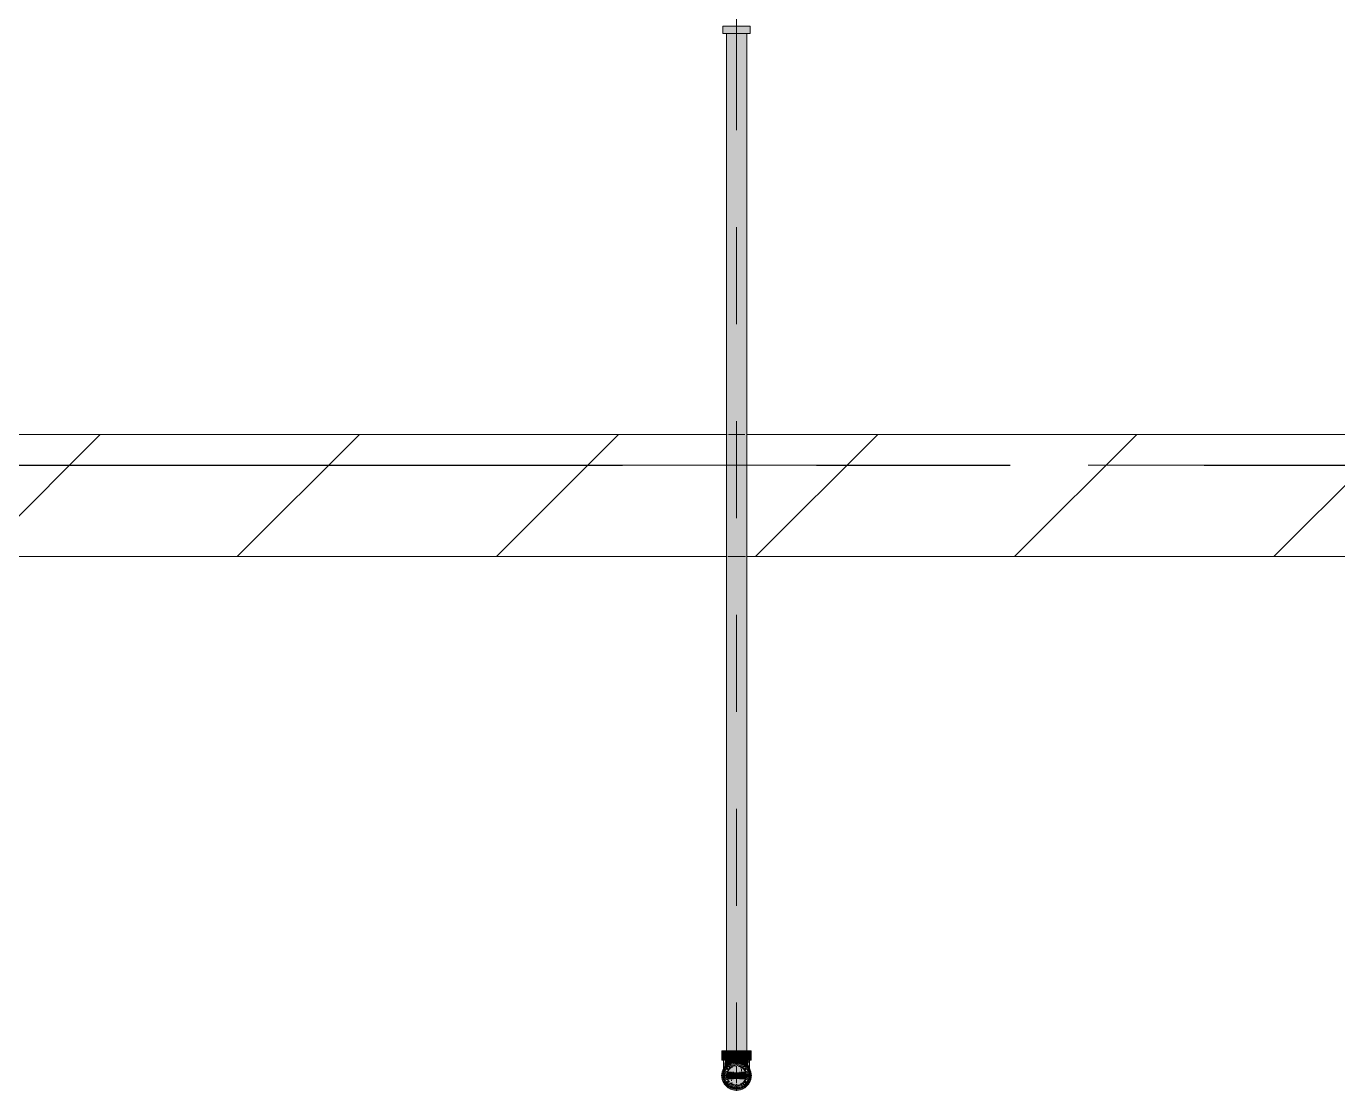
# Model space of a CAD drawing. Header units: millimetres. Extents: x -4000 to 187956, y -58990 to 162485.
# Drawn here: x 50587 to 52734, y 126425 to 128169 of the extents above; entities that cross this region are included whole.
import ezdxf

# ---------------------------------------------------------------- set-up
doc = ezdxf.new("R2010")
doc.units = ezdxf.units.MM
for name, pattern in [('Dash 1_16_', [317.5, 158.75, -158.75]), ('Grid Line', [2222.5, 1270, -317.5, 317.5, -317.5]), ('Grid Line 12_5mm', [2150, 1250, -300, 300, -300])]:
    doc.linetypes.add(name, pattern=pattern)
for name, color, linetype, lineweight in [('A-WALL', 113, 'Continuous', 13), ('A-WALL-PATT', 111, 'Continuous', 13), ('F-SPRN', 3, 'Continuous', 9), ('P-PIPE', 3, 'Continuous', 9), ('P-PIPE-CNTR', 3, 'Continuous', 9), ('S-GRID', 1, 'Continuous', 30)]:
    doc.layers.add(name, color=color, linetype=linetype, lineweight=lineweight)

# ---------------------------------------------------------------- blocks, each defined once
blk = doc.blocks.new('CMF2_NHAXUONG_A_rvt-1-FFS - TANG 1')
at = {"layer": 'A-WALL-PATT', "lineweight": 9}
h = blk.add_hatch(dxfattribs=at)
h.set_pattern_fill('FP_12', color=250, style=0, pattern_type=2)
h.set_pattern_definition([(45, (0, 0), (-212.13203, 212.13203), [])])
h.paths.add_polyline_path([(68581, 127300.1), (97082.8, 127300.1), (97082.8, 127500.1), (67049.8, 127500.1), (67049.8, 127300.1)])
h.paths.add_polyline_path([(43638.6, 127300.1), (63049.8, 127300.1), (63049.8, 127500.1), (43549.8, 127500.1), (43549.8, 127300.1)])
at = {"layer": 'A-WALL', "color": 50, "lineweight": 15}
for p, q in [((51733.5, 127500.1), (44174.1, 127500.1)), ((54233.5, 127500.1), (51766.5, 127500.1)), ((44174.1, 127300.1), (51733.3, 127300.1)), ((51766.7, 127300.1), (54233.3, 127300.1))]:
    blk.add_line(p, q, dxfattribs=at)
at = {"layer": 'A-WALL', "color": 35, "lineweight": 15}
for p, q in [((51733.5, 127500.1), (45765, 127500.1)), ((54233.5, 127500.1), (51766.5, 127500.1)), ((45765, 127300.1), (51733.3, 127300.1)), ((51766.7, 127300.1), (54233.3, 127300.1))]:
    blk.add_line(p, q, dxfattribs=at)
at = {"layer": 'A-WALL', "color": 14, "lineweight": 15}
for p, q in [((51737.1, 127500.1), (51735.5, 127500.1)), ((51763.4, 127500.1), (51738.2, 127500.1)), ((51735.5, 127300.1), (51764.5, 127300.1))]:
    blk.add_line(p, q, dxfattribs=at)
at = {"layer": 'A-WALL', "color": 15, "lineweight": 15}
for p, q in [((51737.1, 127500.1), (51735.5, 127500.1)), ((51763.4, 127500.1), (51738.2, 127500.1)), ((51735.5, 127300.1), (51764.5, 127300.1))]:
    blk.add_line(p, q, dxfattribs=at)
at = {"layer": 'S-GRID', "linetype": 'Grid Line 12_5mm', "lineweight": 9}
blk.add_line((-824.3, 127450), (183641.1, 127450), dxfattribs=at)
blk = doc.blocks.new('Sprinkler_Up - DN20-V259-FFS - TANG 1')
at = {"layer": 'F-SPRN', "transparency": 33554534}
for points in [[(-13.5, 0), (-3.9, 0.7), (-1.7, 2.9), (-1.2, 3.5), (-0.6, 4), (0.6, 4), (1.2, 3.5), (1.7, 2.9), (4.6, 0), (22.2, 0), (18, 13.1), (6.9, 21.2), (-6.9, 21.2), (-18.4, 11.9), (-22.2, 0)], [(0, -21.2), (6.9, -21.2), (18, -13.1), (22.2, 0), (3.9, -0.7), (1.7, -2.9), (1.2, -3.5), (0.6, -4), (-0.6, -4), (-1.2, -3.5), (-1.7, -2.9), (-4.6, 0), (-22.2, 0), (-18, -13.1), (-6.9, -21.2)], [(0, -16.7), (4.3, -16.1), (11.8, -11.8), (16.1, -4.3), (16.1, 4.3), (11.7, 11.9), (8.3, 14.4), (0, 16.7), (-4.3, 16.1), (-11.8, 11.8), (-16.1, 4.3), (-16.1, -4.3), (-11.8, -11.8), (-8.3, -14.4)], [(0, -15.6), (7.8, -13.5), (13.5, -7.8), (15.1, -4), (15.1, 4), (13.5, 7.8), (7.8, 13.5), (0, 15.6), (-9.9, 11.9), (-11, 11), (-15.1, 4), (-15.1, -4), (-11, -11), (-7.8, -13.5)], [(-10.9, -5.5), (-10.9, 5.4), (-14.5, 5.4), (-14.5, -5.5)], [(-7.7, -5.5), (-7.7, 5.4), (-10.9, 5.4), (-10.9, -5.5)], [(0, -5.5), (0, 5.4), (-7.7, 5.4), (-7.7, -5.5)], [(0, 0), (5.7, 0), (2.9, 4.9), (-2.9, 4.9), (-5.7, 0)], [(2.9, -4.9), (5.7, 0), (-5.7, 0), (-2.9, -4.9)], [(0, 0), (4.6, 0), (0, 4.6), (-4.6, 0)], [(0, -4.6), (4.6, 0), (-4.6, 0)], [(0, -2.6), (1.3, 0), (-1.8, 0)], [(-1.3, 0), (1.8, 0), (0, 2.6)], [(7.7, -5.5), (7.7, 5.4), (0, 5.4), (0, -5.5)], [(10.9, -5.5), (10.9, 5.4), (7.7, 5.4), (7.7, -5.5)], [(14.5, -5.5), (14.5, 5.4), (10.9, 5.4), (10.9, -5.5)]]:
    blk.add_hatch(color=1, dxfattribs=at).paths.add_polyline_path(points)
at = {"layer": 'F-SPRN', "color": 1}
for p, q in [((-11.5, 5.4), (-14.5, 5.4)), ((-14.5, 5.4), (-11.3, 5.4)), ((-14.5, 5.4), (-14.5, 3.7)), ((-14.5, 3.3), (-14.5, 0)), ((-11.5, 5.4), (-11.5, 4)), ((-10.9, 1.9), (-10.9, 3.6)), ((-10.8, 5.4), (-8, 5.4)), ((-8.1, 5.4), (-10.8, 5.4)), ((-8.1, 5.4), (-8.1, 2.8)), ((-8.1, 2.5), (-8.1, 0.7)), ((-7.7, 4.8), (-7.7, 2.7)), ((-7.7, 4.8), (-7.7, 2.7)), ((-7.7, 2.1), (-7.7, 0.5)), ((-7.7, 2.1), (-7.7, 0.5)), ((-6.7, 5.4), (-4.7, 5.4)), ((-5.8, 3.8), (-5.8, 2.2)), ((-2.1, 0), (-2.1, 0)), ((-2.1, 0), (-2.1, -0.1)), ((0, 2.1), (-0.1, 2.1)), ((2.1, 0), (2.1, 0.1)), ((2.1, 0), (2.1, 0)), ((4.7, 5.4), (6.5, 5.4)), ((7.7, 5.4), (10.8, 5.4)), ((7.7, 5.2), (7.7, 2.7)), ((7.7, 5.2), (7.7, 2.7)), ((7.7, 2.3), (7.7, 0.5)), ((7.7, 2.3), (7.7, 0.5)), ((10.8, 5.4), (8.1, 5.4)), ((8.1, 5.4), (8.1, 2.8)), ((8.1, 2.5), (8.1, 0.4)), ((10.9, 5.4), (14.5, 5.4)), ((10.9, 3.6), (10.9, 0.2)), ((14.5, 5.4), (11.5, 5.4)), ((11.5, 5.4), (11.5, 4)), ((11.5, 3), (11.5, 0.2)), ((14.5, 5.4), (14.5, -5.5)), ((-14.5, -1.3), (-14.5, -3.7)), ((-11.1, -5.5), (-14.5, -5.5)), ((-14.5, -5.5), (-11.5, -5.5)), ((-10.9, -2.6), (-10.9, -1.3)), ((-10.8, -5.5), (-8.1, -5.5)), ((-7.8, -5.5), (-10.8, -5.5)), ((-8.1, -4.2), (-8.1, -5.5)), ((-7.7, -2.7), (-7.7, -4)), ((-7.7, -2.7), (-7.7, -4)), ((-7, -5.5), (-5.8, -5.5)), ((-4.8, -5.5), (-7, -5.5)), ((-5.8, -2.3), (-5.8, -3.8)), ((-2.1, -0.3), (-2, -0.4)), ((-2, -0.4), (-2, -0.5)), ((-2, -0.5), (-2, -0.6)), ((-2, -0.6), (-2, -0.7)), ((-2, -0.7), (-1.9, -0.7)), ((-1.9, -0.7), (-1.9, -0.8)), ((-1.9, -0.8), (-1.9, -0.9)), ((-1.9, -0.9), (-1.8, -1)), ((-1.8, -1), (-1.8, -1.1)), ((-1.8, -1), (-1.8, -1)), ((-1.8, -1.1), (-1.7, -1.2)), ((-1.7, -1.2), (-1.6, -1.3)), ((-1.7, -1.2), (-1.7, -1.2)), ((-1.6, -1.3), (-1.6, -1.4)), ((-1.6, -1.4), (-1.5, -1.4)), ((-1.5, -1.4), (-1.4, -1.5)), ((-1.4, -1.5), (-1.3, -1.6)), ((-1.4, -1.5), (-1.4, -1.5)), ((-1.3, -1.6), (-1.3, -1.7)), ((-1.3, -1.7), (-1.2, -1.7)), ((-1.2, -1.7), (-1.1, -1.7)), ((-1.1, -1.7), (-1.1, -1.8)), ((-1.1, -1.8), (-1, -1.8)), ((-1, -1.8), (-0.9, -1.9)), ((-0.9, -1.9), (-0.8, -1.9)), ((-0.8, -1.9), (-0.7, -2)), ((-0.8, -1.9), (-0.8, -1.9)), ((-0.7, -2), (-0.6, -2)), ((-0.6, -2), (-0.5, -2)), ((-0.5, -2), (-0.4, -2)), ((-0.4, -2), (-0.3, -2.1)), ((-0.4, -2), (-0.4, -2)), ((-0.3, -2.1), (-0.2, -2.1)), ((-0.2, -2.1), (-0.1, -2.1)), ((-0.1, -2.1), (0, -2.1)), ((0, -2.1), (0.1, -2.1)), ((0.1, -2.1), (0.2, -2.1)), ((0.1, -2.1), (0.1, -2.1)), ((0.2, -2.1), (0.3, -2.1)), ((0.3, -2.1), (0.4, -2)), ((0.4, -2), (0.5, -2)), ((0.5, -2), (0.6, -2)), ((0.6, -2), (0.7, -2)), ((0.6, -2), (0.6, -2)), ((0.7, -2), (0.8, -1.9)), ((0.8, -1.9), (0.9, -1.9)), ((0.9, -1.9), (1, -1.8)), ((0.9, -1.9), (0.9, -1.9)), ((1, -1.8), (1.1, -1.8)), ((1.1, -1.8), (1.2, -1.7)), ((1.2, -1.7), (1.3, -1.6)), ((1.2, -1.7), (1.2, -1.7)), ((1.3, -1.6), (1.4, -1.6)), ((1.4, -1.5), (1.5, -1.5)), ((1.4, -1.6), (1.4, -1.5)), ((1.5, -1.4), (1.6, -1.3)), ((1.5, -1.5), (1.5, -1.4)), ((1.6, -1.3), (1.7, -1.2)), ((1.6, -1.3), (1.6, -1.3)), ((1.7, -1.1), (1.8, -1.1)), ((1.7, -1.2), (1.7, -1.1)), ((1.8, -1), (1.9, -0.9)), ((1.8, -1.1), (1.8, -1)), ((1.9, -0.8), (2, -0.7)), ((1.9, -0.8), (1.9, -0.8)), ((1.9, -0.9), (1.9, -0.8)), ((2, -0.4), (2.1, -0.3)), ((2, -0.5), (2, -0.4)), ((2, -0.5), (2, -0.5)), ((2, -0.6), (2, -0.5)), ((2, -0.7), (2, -0.6)), ((2.1, -0.1), (2.1, 0)), ((2.1, -0.2), (2.1, -0.1)), ((2.1, -0.3), (2.1, -0.2)), ((7, -5.5), (4.8, -5.5)), ((5.8, -2.2), (5.8, -3.8)), ((5.8, -5.5), (7, -5.5)), ((7.7, -0.5), (7.7, -2.3)), ((7.7, -0.5), (7.7, -2.3)), ((7.7, -2.7), (7.7, -5.4)), ((7.7, -2.7), (7.7, -5.4)), ((10.8, -5.5), (7.7, -5.5)), ((8.1, -0.4), (8.1, -2.5)), ((8.1, -2.8), (8.1, -5.5)), ((8.1, -5.5), (10.8, -5.5)), ((10.9, -0.2), (10.9, -3.6)), ((14.5, -5.5), (10.9, -5.5)), ((11.5, -0.2), (11.5, -3)), ((11.5, -4), (11.5, -5.5)), ((11.5, -5.5), (14.5, -5.5))]:
    blk.add_line(p, q, dxfattribs=at)
at = {"layer": 'F-SPRN', "color": 1, "flags": 128}
for points in [[(-0.6, 2), (-0.7, 2), (-0.8, 1.9), (-0.9, 1.9), (-0.9, 1.9), (-1, 1.8), (-1.1, 1.8), (-1.2, 1.7), (-1.2, 1.7), (-1.3, 1.6), (-1.4, 1.6), (-1.4, 1.5), (-1.5, 1.5), (-1.5, 1.4), (-1.6, 1.3), (-1.6, 1.3), (-1.7, 1.2), (-1.7, 1.1), (-1.8, 1.1), (-1.8, 1), (-1.9, 0.9), (-1.9, 0.8), (-1.9, 0.8), (-2, 0.7), (-2, 0.6), (-2, 0.5), (-2, 0.5), (-2, 0.4), (-2.1, 0.3), (-2.1, 0.2), (-2.1, 0.1), (-2.1, 0)], [(-0.5, 2), (-0.6, 2), (-0.6, 2)], [(-0.1, 2.1), (-0.1, 2.1), (-0.2, 2.1), (-0.3, 2.1), (-0.4, 2), (-0.5, 2)], [(2.1, 0.1), (2.1, 0.2), (2.1, 0.2), (2.1, 0.3), (2, 0.4), (2, 0.5), (2, 0.6), (2, 0.7), (1.9, 0.7), (1.9, 0.8), (1.9, 0.9), (1.8, 1), (1.8, 1), (1.8, 1.1), (1.7, 1.2), (1.7, 1.2), (1.6, 1.3), (1.6, 1.4), (1.5, 1.4), (1.4, 1.5), (1.4, 1.5), (1.3, 1.6), (1.3, 1.7), (1.2, 1.7), (1.1, 1.7), (1.1, 1.8), (1, 1.8), (0.9, 1.9), (0.8, 1.9), (0.8, 1.9), (0.7, 2), (0.6, 2), (0.5, 2), (0.4, 2), (0.4, 2), (0.3, 2.1), (0.2, 2.1), (0.1, 2.1), (0, 2.1)], [(-2.1, -0.1), (-2.1, -0.2), (-2.1, -0.2), (-2.1, -0.3)]]:
    blk.add_lwpolyline(points, dxfattribs=at)
at = {"layer": 'F-SPRN', "color": 1}
for radius, start, end in [(22.2, 360, 180), (21.9, 99.348, 107.901), (21.9, 90.145, 98.8503), (21.9, 72.5583, 89.4624), (21.9, 165.6773, 179.2615), (21.9, 146.7912, 164.8151), (21.9, 144, 146.7912), (21.9, 126.6942, 143.2701), (16.7, 167.6802, 180), (16.7, 167.6802, 180), (16.7, 155.3879, 164.9693), (16.7, 155.3879, 164.9693), (15.6, 166.4265, 180), (15.6, 166.4265, 180), (15.6, 150.9409, 165), (15.6, 159.6139, 165), (16.7, 136.7213, 149.931), (16.7, 136.7213, 149.931), (15.6, 150.9409, 156.3845), (15.6, 138.4214, 150), (15.6, 138.4214, 150), (21.9, 108.2621, 125.7507), (16.7, 134.4938, 135), (16.7, 134.4938, 135), (15.6, 129.9005, 135), (15.6, 129.9005, 135), (16.7, 121.4181, 130.5751), (16.7, 121.4181, 130.5751), (15.6, 120.5262, 126.205), (15.6, 120.5262, 126.205), (16.7, 106.5995, 120), (16.7, 106.5995, 120), (15.6, 114.4363, 119.9813), (15.6, 114.4363, 119.9813), (4.63, 155.7832, 180), (4.63, 155.7832, 180), (16.7, 96.4143, 105), (16.7, 96.4143, 105), (4.63, 109.0192, 138.2703), (4.63, 109.0192, 138.2703), (15.6, 95.5762, 100.6843), (15.6, 95.5762, 100.6843), (2.56, 109.0192, 168.8278), (2.56, 109.0192, 168.8278), (2.04, 109.0192, 180), (16.7, 83.0684, 90), (16.7, 83.0684, 90), (4.63, 17.9592, 90), (4.63, 17.9592, 90), (3.81, 57.0577, 90), (2.56, 14.5599, 90), (2.56, 14.5599, 90), (2.04, 10.4703, 90), (15.6, 75.573, 80.5892), (15.6, 75.573, 80.5892), (3.81, 16.1605, 43.8358), (15.6, 67.5614, 74.5481), (15.6, 67.5614, 74.5481), (16.7, 60, 75), (16.7, 60, 75), (15.6, 60.0187, 65.5637), (15.6, 60.0187, 65.5637), (21.9, 54.2493, 71.7379), (15.6, 53.795, 60), (15.6, 53.795, 60), (16.7, 49.4249, 58.5819), (16.7, 49.4249, 58.5819), (15.6, 45, 50.0995), (15.6, 45, 50.0995), (16.7, 45, 45.5062), (16.7, 45, 45.5062), (15.6, 30, 41.5786), (15.6, 30, 41.5786), (16.7, 30, 43.2787), (16.7, 30, 43.2787), (21.9, 36.7299, 53.3058), (15.6, 23.6155, 29.5646), (15.6, 15, 29.5646), (15.6, 15, 20.3861), (16.7, 15, 24.6121), (16.7, 15, 24.6121), (15.6, 360, 13.6618), (15.6, 0, 13.6618), (16.7, 360, 12.3198), (16.7, 0, 12.3198), (21.9, 33.2088, 36), (21.9, 15.1849, 33.2088), (21.9, 0.7385, 14.3227), (22.2, 180, 360), (21.9, 180.7385, 194.3227), (21.9, 195.1849, 215.2302), (21.9, 216.7299, 233.3058), (16.7, 180, 192.3198), (16.7, 180, 192.3198), (16.7, 195.0307, 204.6121), (16.7, 195.0307, 204.6121), (15.6, 181.9082, 193.6618), (15.6, 181.9082, 193.6618), (15.6, 197.3339, 209.5646), (15.6, 197.3339, 209.5646), (16.7, 210.069, 223.2787), (16.7, 210.069, 223.2787), (15.6, 212.5472, 221.5786), (15.6, 212.5472, 221.5786), (21.9, 234.2493, 251.7379), (16.7, 229.4249, 238.5819), (16.7, 229.4249, 238.5819), (15.6, 233.795, 240), (15.6, 233.795, 240), (16.7, 240, 255), (16.7, 240, 255), (15.6, 240.0187, 254.5481), (15.6, 240.0187, 254.5481), (21.9, 252.5583, 269.4624), (4.63, 197.9592, 0), (4.63, 197.9592, 360), (15.6, 255, 267.64), (15.6, 255, 267.64), (3.81, 196.1605, 360), (2.56, 191.1677, 270), (2.56, 191.1677, 270), (2.04, 190.4703, 270), (16.7, 263.0684, 270), (16.7, 263.0684, 270), (2.04, 270, 0), (2.56, 270, 0), (2.56, 270, 360), (15.6, 275.5762, 280.6843), (15.6, 275.5762, 280.6843), (16.7, 276.4143, 285), (16.7, 276.4143, 285), (21.9, 279.348, 287.901), (16.7, 286.5995, 300), (16.7, 286.5995, 300), (15.6, 294.4363, 299.9813), (15.6, 294.4363, 299.9813), (21.9, 288.2621, 305.7507), (15.6, 300, 313.2078), (15.6, 300, 313.2078), (16.7, 301.4181, 310.5751), (16.7, 301.4181, 310.5751), (15.6, 318.4214, 330), (15.6, 318.4214, 330), (16.7, 316.7213, 330), (16.7, 316.7213, 330), (21.9, 306.6942, 323.2701), (15.6, 330.4354, 345), (15.6, 330.4354, 336.3845), (15.6, 339.6139, 345), (15.6, 346.3382, 360), (15.6, 346.3382, 360), (16.7, 335.3879, 345), (16.7, 335.3879, 345), (16.7, 347.6802, 360), (16.7, 347.6802, 360), (21.9, 324.7698, 344.8151), (21.9, 345.6773, 359.2615), (21.9, 270.145, 278.8503)]:
    blk.add_arc((0, 0), radius, start, end, dxfattribs=at)
blk = doc.blocks.new('Steel_Transition_Threaded_HoaPhat - Standard-V286-FFS - TANG 1')
at = {"layer": 'P-PIPE', "lineweight": 13, "transparency": 33554534}
h = blk.add_hatch(color=1, dxfattribs=at)
h.paths.add_polyline_path([(51750, 126427.6), (51755.8, 126428.4), (51761.3, 126430.6), (51765.9, 126434.2), (51769.5, 126438.8), (51771.7, 126444.3), (51772.5, 126450.1), (51771.7, 126455.9), (51769, 126462), (51765.9, 126466), (51761.3, 126469.6), (51755.8, 126471.8), (51750, 126472.6), (51744.2, 126471.8), (51738.8, 126469.6), (51734.1, 126466), (51730.5, 126461.3), (51728.3, 126455.9), (51727.5, 126450.1), (51728.3, 126444.3), (51730.5, 126438.8), (51734.1, 126434.2), (51738.8, 126430.6), (51744.2, 126428.4)])
h.paths.add_polyline_path([(51750, 126430), (51744.8, 126430.7), (51740, 126432.7), (51735.8, 126435.9), (51732.6, 126440), (51730.6, 126444.9), (51729.9, 126450.1), (51730.6, 126455.3), (51734, 126462), (51735.8, 126464.3), (51740, 126467.5), (51744.8, 126469.5), (51750, 126470.2), (51755.2, 126469.5), (51760.1, 126467.5), (51766, 126462), (51767.4, 126460.1), (51769.4, 126455.3), (51770.1, 126450.1), (51769.4, 126444.9), (51767.4, 126440), (51764.2, 126435.9), (51760.1, 126432.7), (51755.2, 126430.7)])
for points in [[(51750, 126430), (51750, 126433.7), (51741.8, 126435.9), (51735.8, 126441.9), (51733.6, 126450.1), (51735.8, 126458.3), (51741.8, 126464.3), (51750, 126466.5), (51750, 126470.2), (51744.8, 126469.5), (51740, 126467.5), (51734, 126462), (51732.6, 126460.1), (51730.6, 126455.3), (51729.9, 126450.1), (51730.6, 126444.9), (51732.6, 126440), (51735.8, 126435.9), (51740, 126432.7), (51744.8, 126430.7)], [(51750, 126431.6), (51754.8, 126432.2), (51759.3, 126434.1), (51763.1, 126437), (51766, 126440.8), (51767.9, 126445.3), (51768.5, 126450.1), (51767.9, 126454.9), (51764, 126462), (51763.1, 126463.2), (51759.3, 126466.1), (51754.8, 126468), (51750, 126468.6), (51745.2, 126468), (51740.8, 126466.1), (51736, 126462), (51734, 126459.3), (51732.1, 126454.9), (51731.5, 126450.1), (51732.1, 126445.3), (51734, 126440.8), (51736.9, 126437), (51740.8, 126434.1), (51745.2, 126432.2)], [(51750, 126430), (51755.2, 126430.7), (51760.1, 126432.7), (51764.2, 126435.9), (51767.4, 126440), (51769.4, 126444.9), (51770.1, 126450.1), (51769.4, 126455.3), (51766, 126462), (51764.2, 126464.3), (51760.1, 126467.5), (51755.2, 126469.5), (51750, 126470.2), (51750, 126466.5), (51758.2, 126464.3), (51764.2, 126458.3), (51766.4, 126450.1), (51764.2, 126441.9), (51758.2, 126435.9), (51750, 126433.7)]]:
    blk.add_hatch(color=1, dxfattribs=at).paths.add_polyline_path(points)
at = {"layer": 'P-PIPE', "color": 20, "lineweight": 13}
for radius, start, end in [(22.5, 90, 270), (22.5, 90, 270), (20.1, 150, 162.7449), (18.5, 157.6232, 165), (18.5, 157.6232, 165), (20.1, 143.4205, 148.1553), (18.5, 139.7195, 150), (18.5, 139.7195, 150), (20.1, 128.8856, 139.8677), (16.4, 143.5463, 150), (18.5, 123.4976, 133.2041), (18.5, 123.4976, 133.2041), (16.4, 133.3918, 135), (20.1, 109.6859, 125.0043), (16.4, 121.0738, 128.0319), (18.5, 106.819, 120), (18.5, 106.819, 120), (16.4, 115.1607, 120), (16.4, 107.4657, 111.9681), (20.1, 100.9975, 105), (18.5, 91.4353, 103.2046), (18.5, 91.4353, 103.2046), (16.4, 96.2132, 104.6042), (20.1, 90.5246, 98.5089), (22.5, 270, 90), (22.5, 270, 90), (18.5, 78.0986, 90), (18.5, 78.0986, 90), (20.1, 75.0607, 87.9279), (18.5, 60, 75), (18.5, 60, 75), (16.4, 66.9681, 72.9388), (20.1, 54.9957, 75), (16.4, 50.4733, 56.6389), (18.5, 46.7959, 56.5024), (18.5, 46.7959, 56.5024), (16.4, 45, 46.6082), (20.1, 40.1323, 51.1144), (16.4, 30, 38.0319), (18.5, 30, 40.2805), (18.5, 30, 40.2805), (20.1, 31.8447, 36.5795), (18.5, 15, 22.3768), (18.5, 15, 22.3768), (20.1, 17.2551, 30), (20.1, 166.0499, 193.9501), (20.1, 197.2551, 210), (18.5, 166.5939, 180), (18.5, 166.5939, 193.4061), (18.5, 180, 193.4061), (18.5, 195, 202.3768), (18.5, 195, 202.3768), (20.1, 211.8447, 231.1144), (16.4, 168.5467, 178.9063), (16.4, 184.8393, 191.4533), (18.5, 210, 223.5703), (18.5, 210, 223.5703), (16.4, 158.0319, 163.506), (16.4, 210.6635, 216.4537), (18.5, 226.7959, 236.5024), (18.5, 226.7959, 236.5024), (16.4, 230.4733, 236.6389), (16.4, 240, 246.5955), (16.4, 293.4045, 300), (18.5, 303.4976, 313.2041), (18.5, 303.4976, 313.2041), (20.1, 308.8856, 328.1553), (18.5, 316.4297, 330), (18.5, 316.4297, 330), (16.4, 338.0319, 342.8691), (16.4, 0, 8.0319), (16.4, 353.5463, 0), (18.5, 337.6232, 345), (18.5, 337.6232, 345), (20.1, 330, 342.7449), (18.5, 0, 13.4061), (18.5, 346.5939, 13.4061), (18.5, 346.5939, 0), (20.1, 346.0499, 13.9501), (20.1, 234.9957, 255), (18.5, 240, 255), (18.5, 240, 255), (16.4, 250.3629, 255), (20.1, 255.0607, 267.9279), (18.5, 258.0986, 270), (18.5, 258.0986, 270), (16.4, 264.1652, 268.506), (20.1, 270.5246, 278.5089), (18.5, 271.4353, 283.2046), (18.5, 271.4353, 283.2046), (16.4, 276.2132, 283.9063), (20.1, 280.9975, 285), (16.4, 287.4657, 291.9681), (18.5, 286.819, 300), (18.5, 286.819, 300), (20.1, 289.6859, 305.0043)]:
    blk.add_arc((51750, 126450.1), radius, start, end, dxfattribs=at)
blk = doc.blocks.new('Steel_Elbow_Threaded_HoaPhat - Standard-V287-FFS - TANG 1')
at = {"layer": 'P-PIPE', "lineweight": 13, "transparency": 33554534}
for points in [[(51733, 126475.5), (51750, 126475.5), (51750, 126490.6), (51725.9, 126490.6), (51726.7, 126475.5), (51729.1, 126475.5)], [(51774.1, 126475.5), (51773.3, 126490.6), (51750, 126490.6), (51750, 126475.5), (51773.3, 126475.5)], [(51750, 126426), (51756.2, 126426.8), (51762.1, 126429.2), (51767.1, 126433), (51770.9, 126438), (51773.3, 126443.8), (51774.1, 126450.1), (51773.3, 126456.3), (51770.9, 126462.1), (51767.1, 126467.1), (51762.1, 126471), (51756.2, 126473.4), (51750, 126474.2), (51743.8, 126473.4), (51737.9, 126471), (51733, 126467.1), (51729, 126462), (51726.7, 126456.3), (51725.9, 126450.1), (51726.7, 126443.8), (51729.1, 126438), (51733, 126433), (51737.9, 126429.2), (51743.8, 126426.8)]]:
    blk.add_hatch(color=1, dxfattribs=at).paths.add_polyline_path(points)
h = blk.add_hatch(color=1, dxfattribs=at)
h.paths.add_polyline_path([(51742.8, 126470), (51740.3, 126470), (51744.1, 126471.9)])
h.paths.add_polyline_path([(51729.8, 126460.2), (51732.1, 126462), (51737.2, 126467.6), (51742.8, 126470), (51750, 126471.2), (51750, 126475.5), (51731.7, 126475.5), (51730.3, 126471.7), (51730.1, 126464.3), (51730, 126462)])
h = blk.add_hatch(color=1, dxfattribs=at)
h.paths.add_polyline_path([(51766.9, 126465.3), (51769.2, 126462), (51768.6, 126464.6)])
h.paths.add_polyline_path([(51770.9, 126458.6), (51770.6, 126467.2), (51769.5, 126466.8), (51769.4, 126470.9), (51770.7, 126471.2), (51769.6, 126475.5), (51750, 126475.5), (51750, 126471.2), (51757.2, 126470), (51755.9, 126471.9), (51763.4, 126467.2), (51767.4, 126463.1), (51766.2, 126468.2), (51769.6, 126462)])
at = {"layer": 'P-PIPE', "color": 20, "lineweight": 13}
for p, q in [((51725.9, 126490.6), (51725.9, 126475.5)), ((51733, 126490.6), (51725.9, 126490.6)), ((51750, 126490.6), (51725.9, 126490.6)), ((51737.9, 126490.6), (51733.8, 126490.6)), ((51743.8, 126490.6), (51738.2, 126490.6)), ((51750, 126490.6), (51743.8, 126490.6)), ((51756.2, 126490.6), (51750, 126490.6)), ((51774.1, 126490.6), (51750, 126490.6)), ((51761.8, 126490.6), (51756.2, 126490.6)), ((51766.2, 126490.6), (51762.1, 126490.6)), ((51774.1, 126490.6), (51767.1, 126490.6)), ((51774.1, 126475.5), (51774.1, 126490.6)), ((51725.9, 126475.5), (51731.5, 126475.5)), ((51725.9, 126475.5), (51750, 126475.5)), ((51742.8, 126475.5), (51728.9, 126475.5)), ((51728.9, 126461.8), (51728.9, 126462)), ((51728.9, 126460.9), (51728.9, 126461.8)), ((51731.5, 126475.5), (51733, 126475.5)), ((51732.8, 126475.5), (51731.7, 126475.5)), ((51736.4, 126475.5), (51733.8, 126475.5)), ((51734, 126475.5), (51737.9, 126475.5)), ((51742.8, 126475.5), (51736.4, 126475.5)), ((51737.9, 126475.5), (51742.7, 126475.5)), ((51750, 126475.5), (51743.7, 126475.5)), ((51750, 126475.5), (51743.7, 126475.5)), ((51743.8, 126475.5), (51750, 126475.5)), ((51750, 126475.5), (51756.2, 126475.5)), ((51750, 126475.5), (51774.1, 126475.5)), ((51756.3, 126475.5), (51750, 126475.5)), ((51756.3, 126475.5), (51750, 126475.5)), ((51763.6, 126475.5), (51757.2, 126475.5)), ((51771.2, 126475.5), (51757.2, 126475.5)), ((51757.3, 126475.5), (51762.1, 126475.5)), ((51762.1, 126475.5), (51766, 126475.5)), ((51766.2, 126475.5), (51763.6, 126475.5)), ((51767.1, 126475.5), (51769.7, 126475.5)), ((51768.3, 126475.5), (51767.2, 126475.5)), ((51769.9, 126475.5), (51768.3, 126475.5)), ((51769.7, 126475.5), (51774.1, 126475.5)), ((51771.2, 126462), (51771.2, 126461.2)), ((51771.2, 126462), (51771.2, 126462)), ((51771.2, 126461.2), (51771.2, 126460.3)), ((51771.2, 126458), (51771.2, 126457.3)), ((51728.9, 126455.1), (51728.9, 126455.7)), ((51728.9, 126454.5), (51728.9, 126455.1)), ((51728.9, 126454), (51728.9, 126454.5)), ((51728.9, 126452.5), (51728.9, 126453)), ((51728.9, 126452.1), (51728.9, 126452.5)), ((51728.9, 126451.7), (51728.9, 126452.1)), ((51728.9, 126451.4), (51728.9, 126451.7)), ((51728.9, 126451.1), (51728.9, 126451.4)), ((51728.9, 126450.4), (51728.9, 126450.6)), ((51728.9, 126450.3), (51728.9, 126450.4)), ((51728.9, 126450.2), (51728.9, 126450.3)), ((51728.9, 126450.1), (51728.9, 126450.2)), ((51728.9, 126450.1), (51728.9, 126450.1)), ((51728.9, 126449.9), (51728.9, 126450.1)), ((51728.9, 126449), (51728.9, 126449.9)), ((51728.9, 126448.2), (51728.9, 126449)), ((51729, 126447.3), (51728.9, 126448.2)), ((51729.2, 126446.5), (51729, 126447.3)), ((51729.3, 126445.7), (51729.2, 126446.5)), ((51729.5, 126444.8), (51729.3, 126445.7)), ((51729.7, 126444), (51729.5, 126444.8)), ((51730, 126443.2), (51729.7, 126444)), ((51730.3, 126442.4), (51730, 126443.2)), ((51731.3, 126440.1), (51731, 126440.9)), ((51731.8, 126439.4), (51731.3, 126440.1)), ((51732.2, 126438.7), (51731.8, 126439.4)), ((51734.3, 126436), (51733.7, 126436.6)), ((51734.8, 126435.4), (51734.3, 126436)), ((51735.4, 126434.8), (51734.8, 126435.4)), ((51765.3, 126435.5), (51764.7, 126434.9)), ((51765.9, 126436.1), (51765.3, 126435.5)), ((51766.4, 126436.8), (51765.9, 126436.1)), ((51767, 126437.5), (51766.4, 126436.8)), ((51767.5, 126438.1), (51767, 126437.5)), ((51767.9, 126438.9), (51767.5, 126438.1)), ((51769.1, 126441.1), (51768.8, 126440.3)), ((51769.5, 126441.9), (51769.1, 126441.1)), ((51769.8, 126442.6), (51769.5, 126441.9)), ((51770.1, 126443.4), (51769.8, 126442.6)), ((51770.3, 126444.2), (51770.1, 126443.4)), ((51770.5, 126445.1), (51770.3, 126444.2)), ((51770.7, 126445.9), (51770.5, 126445.1)), ((51770.9, 126446.7), (51770.7, 126445.9)), ((51771.2, 126450.1), (51771.1, 126449.2)), ((51771.1, 126449.2), (51771.1, 126448.4)), ((51771.2, 126455.9), (51771.2, 126455.3)), ((51771.2, 126455.3), (51771.2, 126454.7)), ((51771.2, 126454.7), (51771.2, 126454.1)), ((51771.2, 126453.1), (51771.2, 126452.6)), ((51771.2, 126452.6), (51771.2, 126452.2)), ((51771.2, 126452.2), (51771.2, 126451.8)), ((51771.2, 126451.8), (51771.2, 126451.5)), ((51771.2, 126451.5), (51771.2, 126451.2)), ((51771.2, 126451.2), (51771.2, 126450.9)), ((51771.2, 126450.5), (51771.2, 126450.3)), ((51771.2, 126450.3), (51771.2, 126450.2)), ((51771.2, 126450.2), (51771.2, 126450.1)), ((51771.2, 126450.1), (51771.2, 126450.1)), ((51736.1, 126434.2), (51735.4, 126434.8)), ((51736.7, 126433.6), (51736.1, 126434.2)), ((51737.4, 126433.1), (51736.7, 126433.6)), ((51738.1, 126432.6), (51737.4, 126433.1)), ((51738.8, 126432.2), (51738.1, 126432.6)), ((51741, 126431), (51740.2, 126431.3)), ((51741.8, 126430.6), (51741, 126431)), ((51742.6, 126430.3), (51741.8, 126430.6)), ((51743.3, 126430), (51742.6, 126430.3)), ((51745.8, 126429.4), (51745, 126429.5)), ((51746.6, 126429.2), (51745.8, 126429.4)), ((51749.2, 126429), (51748.3, 126429)), ((51750, 126428.9), (51749.2, 126429)), ((51750.2, 126428.9), (51750, 126428.9)), ((51751.1, 126429), (51750.2, 126428.9)), ((51751.9, 126429), (51751.1, 126429)), ((51752.8, 126429.1), (51751.9, 126429)), ((51753.6, 126429.2), (51752.8, 126429.1)), ((51754.4, 126429.4), (51753.6, 126429.2)), ((51755.3, 126429.6), (51754.4, 126429.4)), ((51757.7, 126430.4), (51756.9, 126430.1)), ((51758.4, 126430.7), (51757.7, 126430.4)), ((51759.2, 126431.1), (51758.4, 126430.7)), ((51760, 126431.4), (51759.2, 126431.1)), ((51760.7, 126431.8), (51760, 126431.4)), ((51761.4, 126432.3), (51760.7, 126431.8)), ((51762.1, 126432.8), (51761.4, 126432.3)), ((51762.8, 126433.3), (51762.1, 126432.8)), ((51763.5, 126433.8), (51762.8, 126433.3)), ((51764.1, 126434.3), (51763.5, 126433.8)), ((51764.7, 126434.9), (51764.1, 126434.3))]:
    blk.add_line(p, q, dxfattribs=at)
at = {"layer": 'P-PIPE', "color": 20, "lineweight": 13, "flags": 128}
for points in [[(51728.9, 126462), (51728.9, 126462.6), (51728.9, 126463.5), (51728.9, 126464.4), (51728.9, 126465.4), (51728.9, 126466.3), (51728.9, 126467.3), (51728.9, 126468.2), (51728.9, 126469.2), (51728.9, 126470.2), (51728.9, 126471.2), (51728.9, 126472.2), (51728.9, 126473.2), (51728.9, 126474.2), (51728.9, 126475.2), (51728.9, 126475.5)], [(51728.9, 126455.7), (51728.9, 126456.4), (51728.9, 126457.1), (51728.9, 126457.8), (51728.9, 126458.5), (51728.9, 126459.3), (51728.9, 126460.1), (51728.9, 126460.9)], [(51771.2, 126475.5), (51771.2, 126474.5), (51771.2, 126473.5), (51771.2, 126472.5), (51771.2, 126471.5), (51771.2, 126470.5), (51771.2, 126469.5), (51771.2, 126468.5), (51771.2, 126467.5), (51771.2, 126466.6), (51771.2, 126465.6), (51771.2, 126464.7), (51771.2, 126463.8), (51771.2, 126462.9), (51771.2, 126462)], [(51771.2, 126460.3), (51771.2, 126459.5), (51771.2, 126458.7), (51771.2, 126458)], [(51771.2, 126457.3), (51771.2, 126456.6), (51771.2, 126455.9)], [(51728.9, 126453), (51728.9, 126453.4), (51728.9, 126454)], [(51728.9, 126450.6), (51728.9, 126450.8), (51728.9, 126451.1)], [(51731, 126440.9), (51730.6, 126441.6), (51730.3, 126442.4)], [(51733.7, 126436.6), (51733.2, 126437.3), (51732.7, 126438), (51732.2, 126438.7)], [(51768.8, 126440.3), (51768.4, 126439.6), (51767.9, 126438.9)], [(51771.1, 126448.4), (51771, 126447.6), (51770.9, 126446.7)], [(51771.2, 126454.1), (51771.2, 126453.6), (51771.2, 126453.1)], [(51771.2, 126450.9), (51771.2, 126450.7), (51771.2, 126450.5)], [(51740.2, 126431.3), (51739.5, 126431.7), (51738.8, 126432.2)], [(51745, 126429.5), (51744.2, 126429.8), (51743.3, 126430)], [(51748.3, 126429), (51747.5, 126429.1), (51746.6, 126429.2)], [(51756.9, 126430.1), (51756.1, 126429.8), (51755.3, 126429.6)]]:
    blk.add_lwpolyline(points, dxfattribs=at)
at = {"layer": 'P-PIPE', "color": 20, "lineweight": 13}
for radius, start, end in [(24.1, 90, 270), (24.1, 150.4645, 270), (24.1, 150, 150.4645), (24.1, 90, 150), (21.1, 150.0076, 164.9665), (21.1, 130, 141.5854), (21.1, 112.9377, 125.8024), (21.1, 99.9464, 104.9657), (21.1, 90, 98.9621), (24.1, 30, 90), (24.1, 270, 90), (21.1, 75.0343, 90), (24.1, 270, 29.5355), (21.1, 60.7988, 67.6705), (21.1, 54.1976, 59.9895), (21.1, 38.4146, 50), (21.1, 15.0335, 29.9924), (24.1, 29.5355, 30), (21.1, 172.25, 178.0438), (21.1, 181.9711, 187.2923), (21.1, 165.7465, 170), (21.1, 190, 194.2657), (21.1, 195.0455, 203.6505), (21.1, 205.3748, 209.9974), (21.1, 213.7495, 218.4271), (21.1, 218.9611, 230), (21.1, 310, 321.0389), (21.1, 321.5729, 325.795), (21.1, 330.0026, 334.1966), (21.1, 336.3495, 344.9545), (21.1, 345.7343, 350), (21.1, 1.9562, 7.75), (21.1, 352.7077, 358.0289), (21.1, 234.2198, 247.0686), (21.1, 255.037, 270), (21.1, 271.1041, 276.3537), (21.1, 279.9303, 284.963), (21.1, 292.3235, 303.6981)]:
    blk.add_arc((51750, 126450.1), radius, start, end, dxfattribs=at)

msp = doc.modelspace()

# ---------------------------------------------------------------- block references
at = {"lineweight": 5}
msp.add_blockref('CMF2_NHAXUONG_A_rvt-1-FFS - TANG 1', (0, 0), dxfattribs=at)

# ---------------------------------------------------------------- next in the draw order: hatches: boundary and pattern name
at = {"layer": 'P-PIPE', "transparency": 33554534}
for points in [[(51734.1, 128157), (51772.5, 128157), (51771.7, 128168.8), (51727.5, 128168.8), (51728.3, 128157), (51730.5, 128157)], [(51750, 126490.6), (51750, 128157), (51733.3, 128157), (51733.9, 126490.6), (51745.7, 126490.6)], [(51750, 126490.6), (51766.7, 126490.6), (51766.1, 128157), (51750, 128157), (51750, 126608)], [(51741.7, 126435.6), (51742.8, 126437.6), (51741.7, 126441.7), (51742.8, 126445.9), (51745.8, 126449), (51757.2, 126454.3), (51758.4, 126458.4), (51757.2, 126462.6), (51755.9, 126464.3), (51750, 126466.8), (51741.7, 126464.6), (51735.5, 126458.4), (51733.3, 126450.1), (51735.5, 126441.7), (51738.2, 126438.3)], [(51750, 126433.4), (51758.4, 126435.6), (51761.8, 126438.3), (51766.1, 126445.8), (51766.1, 126454.4), (51761.7, 126462), (51758.4, 126464.6), (51750, 126466.8), (51745.7, 126466.2), (51738.2, 126461.9), (51733.9, 126454.4), (51733.9, 126445.8), (51738.2, 126438.3), (51741.7, 126435.6)]]:
    msp.add_hatch(color=1, dxfattribs=at).paths.add_polyline_path(points)

# ---------------------------------------------------------------- next in the draw order: linework, layer by layer
at = {"layer": 'P-PIPE', "color": 20, "lineweight": 13}
for p, q in [((51727.5, 128168.8), (51727.5, 128157)), ((51729.8, 128168.8), (51727.5, 128168.8)), ((51772.5, 128168.8), (51727.5, 128168.8)), ((51727.5, 128157), (51772.5, 128157)), ((51727.5, 128157), (51733.2, 128157)), ((51734.1, 128168.8), (51730.6, 128168.8)), ((51733.3, 128157), (51733.3, 126490.6)), ((51733.9, 128157), (51733.3, 128157)), ((51738.2, 128157), (51734, 128157)), ((51738.8, 128168.8), (51734.1, 128168.8)), ((51734.1, 128157), (51738.1, 128157)), ((51761.3, 128157), (51738.7, 128157)), ((51744.2, 128168.8), (51738.8, 128168.8)), ((51738.8, 128157), (51744.2, 128157)), ((51744.2, 128157), (51750, 128157)), ((51750, 128168.8), (51744.8, 128168.8)), ((51755.2, 128168.8), (51750, 128168.8)), ((51750, 128157), (51755.8, 128157)), ((51761.3, 128168.8), (51755.8, 128168.8)), ((51755.8, 128157), (51761.3, 128157)), ((51765.9, 128168.8), (51761.3, 128168.8)), ((51766, 128157), (51761.8, 128157)), ((51761.9, 128157), (51765.9, 128157)), ((51769.4, 128168.8), (51765.9, 128168.8)), ((51766.7, 128157), (51766.1, 128157)), ((51766.7, 126490.6), (51766.7, 128157)), ((51766.8, 128157), (51772.5, 128157)), ((51772.5, 128168.8), (51770.2, 128168.8)), ((51772.5, 128157), (51772.5, 128168.8)), ((51733.3, 126490.6), (51737.9, 126490.6)), ((51738.2, 126490.6), (51761.8, 126490.6)), ((51762.1, 126490.6), (51766.7, 126490.6))]:
    msp.add_line(p, q, dxfattribs=at)
at = {"layer": 'P-PIPE', "color": 1}
for centre, radius, start, end in [((51750, 126458.4), 8.35, 69.0027, 79.2369), ((51750, 126458.4), 8.35, 25.3338, 30), ((51750, 126458.4), 8.35, 8.0385, 17.9918), ((51750, 126458.4), 8.35, 352.2824, 1.6717), ((51750, 126450.1), 16.7, 51.8726, 57.203), ((51750, 126450.1), 16.7, 39.3092, 45.2846), ((51750, 126450.1), 16.7, 32.3031, 39.2955), ((51750, 126450.1), 16.7, 23.314, 31.0974), ((51750, 126450.1), 16.7, 170.1108, 177.203), ((51750, 126450.1), 16.7, 182.797, 189.8892), ((51750, 126450.1), 16.7, 190.2154, 195.2487), ((51750, 126450.1), 16.7, 157.579, 164.2722), ((51750, 126450.1), 16.7, 231.8726, 237.203), ((51750, 126441.7), 8.35, 172.0327, 181.5407), ((51750, 126441.7), 8.35, 199.9004, 209.0413), ((51750, 126441.7), 8.35, 131.0366, 150), ((51750, 126441.7), 8.35, 226.6998, 237.8461), ((51750, 126441.7), 8.35, 115.6806, 125.5287), ((51750, 126441.7), 8.35, 100.6842, 114.0387), ((51750, 126441.7), 8.35, 90, 100.6842), ((51750, 126458.4), 8.35, 270, 280.6842), ((51750, 126458.4), 8.35, 316.3183, 330), ((51750, 126450.1), 16.7, 308.1274, 313.9683), ((51750, 126450.1), 16.7, 314.7154, 320.6908), ((51750, 126450.1), 16.7, 328.9026, 336.686), ((51750, 126450.1), 16.7, 16.9375, 22.421), ((51750, 126450.1), 16.7, 337.2636, 343.0625), ((51750, 126450.1), 16.7, 4.3093, 9.8892), ((51750, 126441.7), 8.35, 249.0027, 259.2369), ((51750, 126450.1), 16.7, 264.6626, 273.5288)]:
    msp.add_arc(centre, radius, start, end, dxfattribs=at)
at = {"layer": 'P-PIPE-CNTR', "color": 20, "lineweight": 13}
for p, q in [((51750, 128157), (51750, 128206)), ((51750, 126490.6), (51750, 126475.5)), ((51750, 126475.5), (51750, 126474.1)), ((51750, 126474.1), (51750, 126472.3)), ((51750, 126472.2), (51750, 126470.8)), ((51750, 126469.7), (51750, 126467.9)), ((51750, 126464.4), (51750, 126462.9)), ((51750, 126461.3), (51750, 126459.4)), ((51750, 126458.8), (51750, 126457.5)), ((51750, 126457.5), (51750, 126454.1)), ((51750, 126452.5), (51750, 126451)), ((51750, 126450.7), (51750, 126450.1))]:
    msp.add_line(p, q, dxfattribs=at)
at = {"layer": 'P-PIPE-CNTR', "color": 1, "linetype": 'Dash 1_16_'}
for p, q in [((51750, 128157), (51750, 126490.6)), ((51750, 128157), (51750, 126490.6)), ((51750, 126472.6), (51750, 126475.1)), ((51750, 126471.2), (51750, 126472.6)), ((51750, 126468.6), (51750, 126470.2)), ((51750, 126463.6), (51750, 126465.2)), ((51750, 126459.8), (51750, 126462)), ((51750, 126455.5), (51750, 126459.1)), ((51725, 126450.1), (51727.5, 126450.1)), ((51727.8, 126450.1), (51731.5, 126450.1)), ((51731.5, 126450.1), (51733.3, 126450.1)), ((51736.9, 126450.1), (51740.4, 126450.1)), ((51740.4, 126450.1), (51742.3, 126450.1)), ((51745.4, 126450.1), (51747.6, 126450.1)), ((51748.7, 126450.1), (51750, 126450.1)), ((51750, 126452.6), (51750, 126454.3)), ((51750, 126450.1), (51750, 126452.1)), ((51750, 126448), (51750, 126450.1)), ((51750, 126450.1), (51751.3, 126450.1)), ((51750, 126445.9), (51750, 126447.5)), ((51750, 126441.1), (51750, 126444.6)), ((51750, 126438.1), (51750, 126440.4)), ((51750, 126435), (51750, 126436.5)), ((51751.8, 126450.1), (51754.6, 126450.1)), ((51755.7, 126450.1), (51763.5, 126450.1)), ((51766.4, 126450.1), (51768.5, 126450.1)), ((51768.5, 126450.1), (51772.2, 126450.1)), ((51772.5, 126450.1), (51775, 126450.1)), ((51750, 126432.2), (51750, 126433.4)), ((51750, 126430), (51750, 126431.6)), ((51750, 126427.6), (51750, 126428.9)), ((51750, 126425.1), (51750, 126427.6))]:
    msp.add_line(p, q, dxfattribs=at)
at = {"layer": 'S-GRID', "linetype": 'Grid Line'}
msp.add_line((-824.3, 127450), (183641.1, 127450), dxfattribs=at)

# ---------------------------------------------------------------- next in the draw order: block references
at = {"layer": 'F-SPRN', "color": 1}
msp.add_blockref('Sprinkler_Up - DN20-V259-FFS - TANG 1', (51750, 126450.1), dxfattribs=at)
at = {"layer": 'P-PIPE', "color": 20, "lineweight": 13}
for name in ['Steel_Elbow_Threaded_HoaPhat - Standard-V287-FFS - TANG 1', 'Steel_Transition_Threaded_HoaPhat - Standard-V286-FFS - TANG 1']:
    msp.add_blockref(name, (0, 0), dxfattribs=at)

doc.saveas('drawing.dxf')
